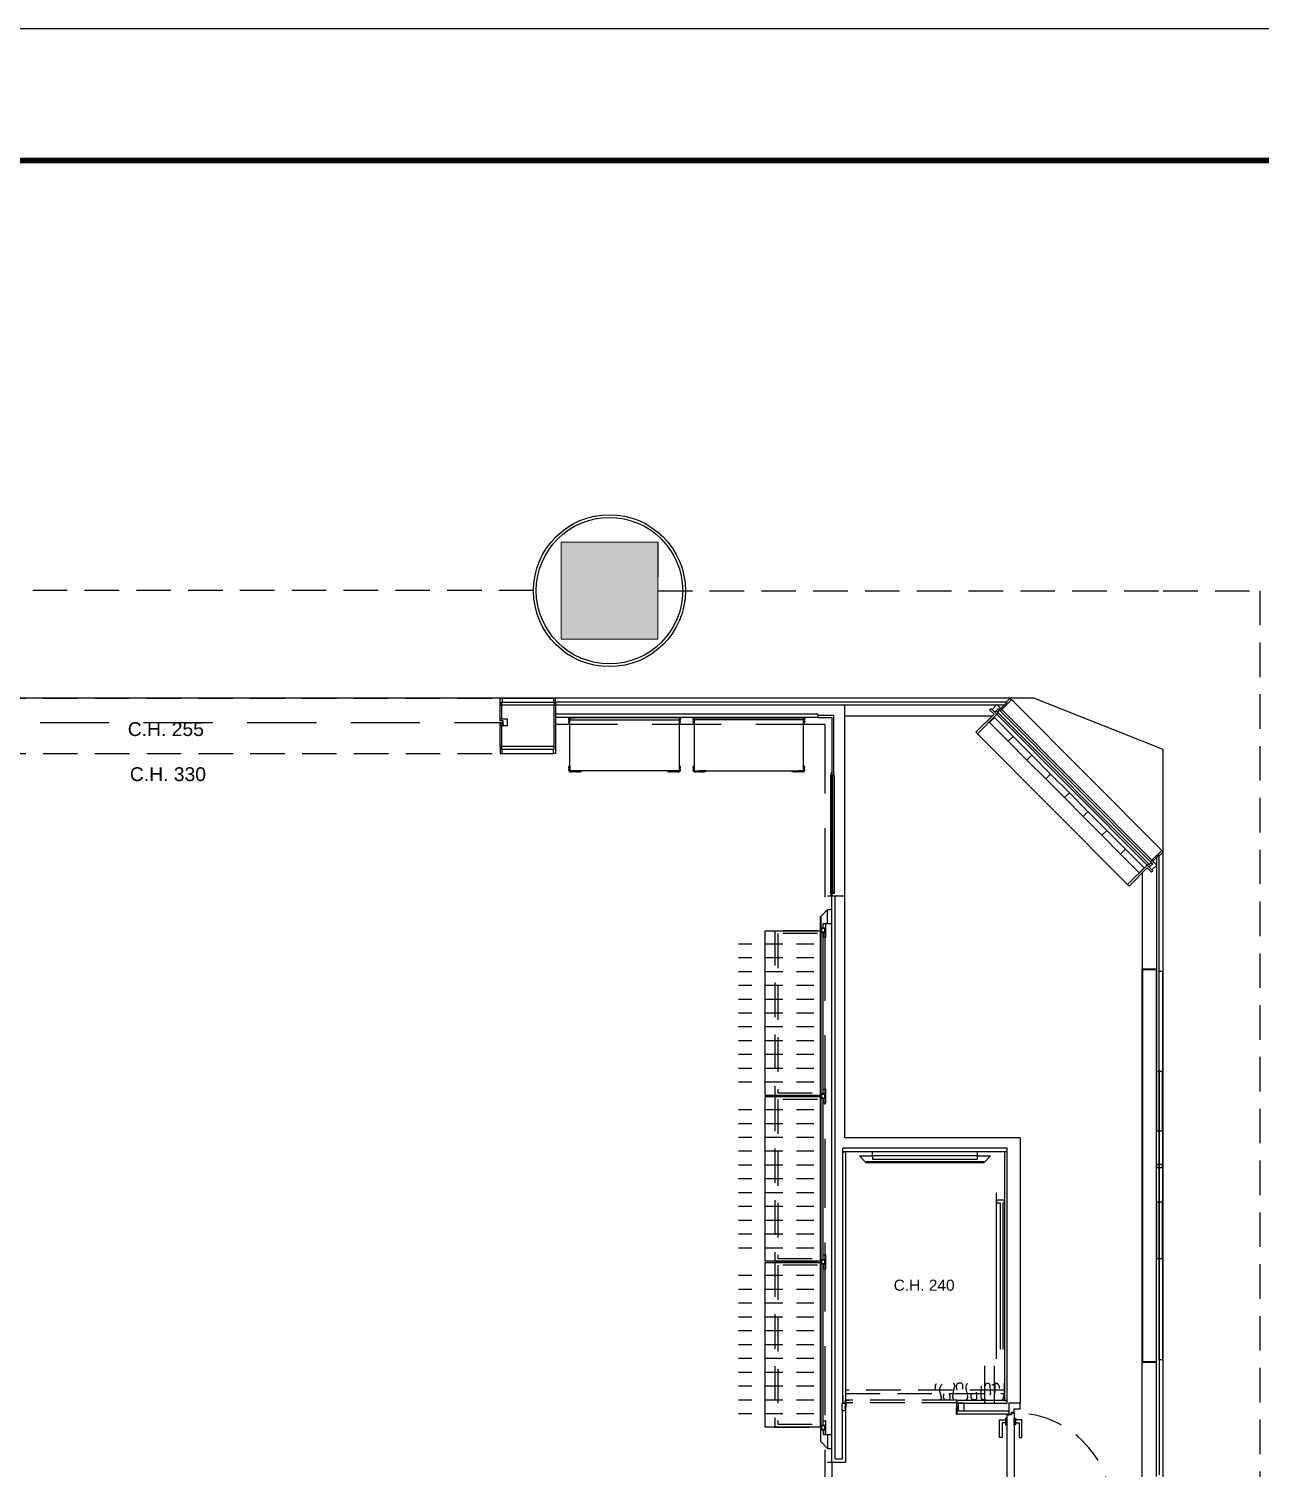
# Model space of a CAD drawing. Header units: millimetres. Extents: x 5896 to 6381, y 4295 to 4378.
# Drawn here: x 6200.44 to 6209.36, y 4367.31 to 4377.73 of the extents above; entities that cross this region are included whole.
import ezdxf

# ---------------------------------------------------------------- set-up
doc = ezdxf.new("R2010")
doc.units = ezdxf.units.MM
for name, pattern in [('HIDDEN', [0.375, 0.25, -0.125]), ('HIDDEN2', [0.1875, 0.125, -0.0625]), ('NASCOSTA', [0.375, 0.25, -0.125]), ('NASCOSTA2', [0.1875, 0.125, -0.0625]), ('PHANTOM2', [1.25, 0.625, -0.125, 0.125, -0.125, 0.125, -0.125]), ('TRATTEGGIATA', [0.75, 0.5, -0.25])]:
    doc.linetypes.add(name, pattern=pattern)
for name, color, linetype in [('A-GLAZING', 2, 'Continuous'), ('ax-arredo piani', 2, 'Continuous'), ('ax-arredo piani rossi', 1, 'Continuous'), ('ax-arredo proiezioni', 1, 'NASCOSTA'), ('ax-arredo sez', 6, 'Continuous'), ('AX-proiez vestiti', 1, 'NASCOSTA2'), ('AXlogo', 6, 'Continuous'), ('GA_X DIM', 8, 'Continuous'), ('Pareti02', 3, 'Continuous'), ('piani-rossi', 1, 'Continuous'), ('proiezioni', 2, 'NASCOSTA'), ('R-PROIEZIONI', 2, 'NASCOSTA'), ('sezioni 02', 3, 'Continuous'), ('tenda', 2, 'HIDDEN2'), ('TESTI', 3, 'Continuous'), ('Urban', 6, 'Continuous'), ('VITI', 1, 'Continuous'), ('图框', 254, 'Continuous')]:
    doc.layers.add(name, color=color, linetype=linetype)
doc.layers.add('PROIEZ-FASCIONE', color=7, linetype='TRATTEGGIATA', true_color=0xb4b08e)
doc.layers.add('R-BORDER', color=7, linetype='PHANTOM2', true_color=0xdb0000, plot=False)
doc.layers.add('R-HATCH', color=7, linetype='Continuous', lineweight=9, true_color=0xbababa)
doc.layers.add('R-WALL', color=7, linetype='Continuous', lineweight=9, true_color=0xbababa)
doc.styles.add('cart-inver', font='Arial.ttf')

# ---------------------------------------------------------------- blocks, each defined once
blk = doc.blocks.new('bullone fianco')
at = {"layer": 'VITI'}
for p, q in [((0, 0.008), (-0.003, 0.008)), ((-0.003, 0), (-0.003, 0.007)), ((0, 0.006), (-0.003, 0.006)), ((0, 0.001), (-0.003, 0.001)), ((0, -0.001), (0, 0.008)), ((0, 0.007), (0, 0.008)), ((0, 0), (0, 0.007)), ((0, 0.007), (0, 0.007)), ((0, 0), (0, -0.001)), ((0, 0), (0, 0)), ((0, -0.001), (-0.003, -0.001))]:
    blk.add_line(p, q, dxfattribs=at)
for centre, radius, start, end in [((-0.001, 0.007), 0.00209, 147.1328, 212.8672), ((0.005, 0.004), 0.00787, 163.2213, 196.7787), ((-0.001, 0), 0.00209, 147.1328, 212.8672)]:
    blk.add_arc(centre, radius, start, end, dxfattribs=at)
blk = doc.blocks.new('112')
at = {"layer": 'R-HATCH', "ltscale": 10000}
h = blk.add_hatch(color=253, dxfattribs=at)
h.dxf.hatch_style = 1
h.paths.add_polyline_path([(6103.731, 4414.014), (6104.431, 4414.014), (6104.431, 4414.714), (6103.731, 4414.714)])
h.paths.add_polyline_path([(6104.431, 4422.412), (6104.431, 4423.112), (6103.731, 4423.112), (6103.731, 4422.412)])
h.paths.add_polyline_path([(6095.331, 4422.414), (6095.331, 4423.114), (6096.031, 4423.114), (6096.031, 4422.414)])
h.paths.add_polyline_path([(6096.031, 4414.014), (6096.031, 4414.714), (6095.331, 4414.714), (6095.331, 4414.014)])
h.paths.add_polyline_path([(6096.031, 4405.613), (6096.031, 4406.313), (6095.331, 4406.313), (6095.331, 4405.613)])
h.paths.add_polyline_path([(6087.631, 4405.804), (6087.631, 4406.504), (6086.931, 4406.504), (6086.931, 4405.804)])
h.paths.add_polyline_path([(6086.931, 4414.714), (6087.631, 4414.714), (6087.631, 4414.014), (6086.931, 4414.014)])
at = {"layer": 'A-GLAZING', "color": 253}
for p, q in [((6106.88, 4421.892), (6106.896, 4421.909)), ((6106.896, 4421.909), (6106.905, 4421.9)), ((6108.008, 4420.812), (6106.921, 4421.903)), ((6106.889, 4421.883), (6106.88, 4421.892)), ((6106.886, 4421.867), (6107.973, 4420.776)), ((6106.905, 4421.9), (6106.889, 4421.883)), ((6106.903, 4421.898), (6106.891, 4421.886)), ((6106.891, 4421.886), (6106.891, 4421.883)), ((6106.891, 4421.883), (6107.989, 4420.781)), ((6106.905, 4421.898), (6106.903, 4421.898)), ((6108.003, 4420.795), (6106.905, 4421.898)), ((6107.989, 4420.781), (6107.989, 4420.781)), ((6107.989, 4420.781), (6107.991, 4420.781)), ((6107.991, 4420.781), (6108.003, 4420.793)), ((6108.003, 4420.793), (6108.003, 4420.795)), ((6108.003, 4420.795), (6108.003, 4420.795))]:
    blk.add_line(p, q, dxfattribs=at)
at = {"layer": 'A-GLAZING', "color": 253, "linetype": 'TRATTEGGIATA'}
blk.add_line((6098.459, 4421.809), (6103.312, 4421.809), dxfattribs=at)
at = {"layer": 'ax-arredo piani', "color": 253}
for p, q in [((6108.08, 4420.881), (6106.992, 4421.974)), ((6107.831, 4420.635), (6106.744, 4421.726)), ((6106.883, 4418.401), (6106.88, 4418.401)), ((6106.88, 4418.401), (6106.88, 4417.201)), ((6106.883, 4417.201), (6106.883, 4418.401)), ((6106.94, 4418.351), (6106.883, 4418.351)), ((6106.883, 4418.351), (6106.883, 4418.331)), ((6106.883, 4418.331), (6106.91, 4418.331)), ((6106.91, 4418.331), (6106.91, 4417.271)), ((6106.93, 4418.331), (6106.94, 4418.331)), ((6106.93, 4417.271), (6106.93, 4418.331)), ((6106.94, 4418.331), (6106.94, 4418.351))]:
    blk.add_line(p, q, dxfattribs=at)
at = {"layer": 'ax-arredo piani', "color": 253, "elevation": 0}
for points in [[(6104.586, 4421.458), (6104.586, 4421.458), (6103.794, 4421.458), (6103.794, 4421.458), (6103.794, 4421.458), (6103.794, 4421.827), (6104.586, 4421.827), (6104.586, 4421.458)], [(6104.694, 4421.458), (6104.694, 4421.458), (6105.486, 4421.458), (6105.486, 4421.458), (6105.486, 4421.458), (6105.486, 4421.827), (6104.694, 4421.827), (6104.694, 4421.458)], [(6103.879, 4421.455), (6103.879, 4421.458), (6103.83, 4421.458), (6103.83, 4421.455)], [(6104.501, 4421.455), (6104.501, 4421.458), (6104.55, 4421.458), (6104.55, 4421.455)], [(6104.779, 4421.455), (6104.779, 4421.458), (6104.73, 4421.458), (6104.73, 4421.455)], [(6105.401, 4421.455), (6105.401, 4421.458), (6105.45, 4421.458), (6105.45, 4421.455)], [(6105.207, 4419.108), (6105.207, 4420.3), (6105.607, 4420.3), (6105.607, 4419.108)], [(6105.207, 4417.908), (6105.207, 4419.1), (6105.607, 4419.1), (6105.607, 4417.908)], [(6105.207, 4416.708), (6105.207, 4417.9), (6105.607, 4417.9), (6105.607, 4416.708)]]:
    blk.add_lwpolyline(points, close=True, dxfattribs=at)
at = {"layer": 'ax-arredo piani rossi', "color": 253}
for p, q in [((6103.305, 4421.984), (6103.675, 4421.984)), ((6103.304, 4421.584), (6103.676, 4421.584)), ((6105.68, 4421.424), (6105.68, 4420.574))]:
    blk.add_line(p, q, dxfattribs=at)
blk.add_arc((6106.855, 4417.029), 0.015, 240.7543, 29.2457, dxfattribs=at)
at = {"layer": 'ax-arredo proiezioni', "color": 253}
for p, q in [((6106.94, 4416.976), (6105.79, 4416.976)), ((6105.79, 4416.976), (6105.79, 4416.951)), ((6105.79, 4416.951), (6106.94, 4416.951)), ((6106.94, 4416.951), (6106.94, 4416.976))]:
    blk.add_line(p, q, dxfattribs=at)
at = {"layer": 'ax-arredo proiezioni', "color": 253, "elevation": 0}
for points in [[(6105.587, 4420.3), (6105.279, 4420.3), (6105.279, 4419.108), (6105.587, 4419.108)], [(6105.587, 4420.28), (6105.299, 4420.28), (6105.299, 4419.128), (6105.587, 4419.128)], [(6105.587, 4419.1), (6105.279, 4419.1), (6105.279, 4417.908), (6105.587, 4417.908)], [(6105.587, 4419.08), (6105.299, 4419.08), (6105.299, 4417.928), (6105.587, 4417.928)], [(6105.587, 4417.9), (6105.279, 4417.9), (6105.279, 4416.708), (6105.587, 4416.708)], [(6105.587, 4417.88), (6105.299, 4417.88), (6105.299, 4416.728), (6105.587, 4416.728)]]:
    blk.add_lwpolyline(points, dxfattribs=at)
at = {"layer": 'ax-arredo sez', "color": 253}
for p, q in [((6106.833, 4421.899), (6106.844, 4421.909)), ((6106.844, 4421.909), (6106.886, 4421.867)), ((6105.59, 4421.859), (6105.59, 4421.844)), ((6105.705, 4421.859), (6105.59, 4421.859)), ((6105.59, 4421.859), (6105.59, 4421.859)), ((6105.59, 4421.844), (6105.69, 4421.844)), ((6105.69, 4421.844), (6105.69, 4421.427)), ((6105.705, 4421.427), (6105.705, 4421.859)), ((6106.734, 4421.737), (6106.865, 4421.867)), ((6106.886, 4421.867), (6106.744, 4421.726)), ((6106.868, 4421.843), (6106.832, 4421.808)), ((6106.832, 4421.808), (6106.968, 4421.672)), ((6106.865, 4421.867), (6106.833, 4421.899)), ((6107.003, 4421.707), (6106.868, 4421.843)), ((6106.744, 4421.726), (6106.734, 4421.737)), ((6106.968, 4421.672), (6107.003, 4421.707)), ((6107.003, 4421.707), (6106.968, 4421.672)), ((6107.139, 4421.571), (6107.003, 4421.707)), ((6106.968, 4421.672), (6107.103, 4421.536)), ((6107.103, 4421.536), (6107.139, 4421.571)), ((6107.139, 4421.571), (6107.103, 4421.536)), ((6107.103, 4421.536), (6107.239, 4421.4)), ((6107.274, 4421.435), (6107.139, 4421.571)), ((6105.687, 4421.427), (6105.68, 4421.427)), ((6105.68, 4421.427), (6105.68, 4421.424)), ((6105.68, 4421.424), (6105.708, 4421.424)), ((6105.69, 4421.444), (6105.687, 4421.444)), ((6105.687, 4421.444), (6105.687, 4421.427)), ((6105.69, 4421.427), (6105.69, 4421.444)), ((6105.69, 4421.427), (6105.705, 4421.427)), ((6105.708, 4421.427), (6105.69, 4421.427)), ((6105.691, 4421.424), (6105.69, 4421.423)), ((6105.69, 4421.423), (6105.69, 4420.575)), ((6105.697, 4421.424), (6105.691, 4421.424)), ((6105.698, 4421.423), (6105.697, 4421.424)), ((6105.698, 4421.424), (6105.708, 4421.424)), ((6105.698, 4420.574), (6105.698, 4421.424)), ((6105.698, 4420.575), (6105.698, 4421.423)), ((6105.708, 4421.424), (6105.708, 4421.427)), ((6105.708, 4421.424), (6105.708, 4420.574)), ((6107.239, 4421.4), (6107.274, 4421.435)), ((6107.274, 4421.435), (6107.239, 4421.4)), ((6107.239, 4421.4), (6107.374, 4421.264)), ((6107.41, 4421.299), (6107.274, 4421.435)), ((6107.374, 4421.264), (6107.41, 4421.299)), ((6107.41, 4421.299), (6107.374, 4421.264)), ((6107.545, 4421.163), (6107.41, 4421.299)), ((6107.374, 4421.264), (6107.51, 4421.128)), ((6107.545, 4421.163), (6107.51, 4421.128)), ((6107.51, 4421.128), (6107.545, 4421.163)), ((6107.51, 4421.128), (6107.645, 4420.992)), ((6107.681, 4421.027), (6107.545, 4421.163)), ((6107.681, 4421.027), (6107.645, 4420.992)), ((6107.645, 4420.992), (6107.681, 4421.027)), ((6107.645, 4420.992), (6107.781, 4420.856)), ((6107.816, 4420.891), (6107.681, 4421.027)), ((6107.816, 4420.891), (6107.781, 4420.856)), ((6107.781, 4420.856), (6107.816, 4420.891)), ((6107.952, 4420.755), (6107.816, 4420.891)), ((6107.781, 4420.856), (6107.916, 4420.72)), ((6107.973, 4420.776), (6107.831, 4420.635)), ((6107.842, 4420.624), (6107.973, 4420.755)), ((6107.916, 4420.72), (6107.952, 4420.755)), ((6108.015, 4420.734), (6107.973, 4420.776)), ((6107.973, 4420.755), (6108.004, 4420.724)), ((6108.004, 4420.724), (6108.015, 4420.734)), ((6105.68, 4420.571), (6105.68, 4420.574)), ((6105.68, 4420.574), (6105.708, 4420.574)), ((6105.687, 4420.571), (6105.68, 4420.571)), ((6105.687, 4420.554), (6105.687, 4420.571)), ((6105.69, 4420.554), (6105.687, 4420.554)), ((6105.69, 4420.575), (6105.691, 4420.574)), ((6105.708, 4420.571), (6105.69, 4420.571)), ((6105.69, 4420.571), (6105.69, 4420.554)), ((6105.691, 4420.574), (6105.697, 4420.574)), ((6105.697, 4420.574), (6105.698, 4420.575)), ((6105.708, 4420.574), (6105.698, 4420.574)), ((6105.708, 4420.574), (6105.708, 4420.571)), ((6107.831, 4420.635), (6107.842, 4420.624)), ((6107.936, 4417.176), (6107.936, 4420.025)), ((6107.936, 4420.025), (6108.041, 4420.025)), ((6107.941, 4417.181), (6107.941, 4420.02)), ((6107.941, 4420.02), (6108.041, 4420.02)), ((6105.985, 4418.671), (6105.985, 4418.701)), ((6106.745, 4418.671), (6106.745, 4418.701)), ((6105.94, 4418.621), (6105.89, 4418.671)), ((6105.89, 4418.671), (6105.985, 4418.671)), ((6106.79, 4418.629), (6105.94, 4418.629)), ((6105.94, 4418.629), (6105.94, 4418.621)), ((6105.941, 4418.628), (6105.942, 4418.629)), ((6105.941, 4418.622), (6105.941, 4418.628)), ((6105.942, 4418.621), (6105.941, 4418.622)), ((6105.942, 4418.629), (6106.788, 4418.629)), ((6106.788, 4418.621), (6105.942, 4418.621)), ((6106.745, 4418.671), (6105.985, 4418.671)), ((6105.985, 4418.671), (6105.985, 4418.647)), ((6105.985, 4418.647), (6106.745, 4418.647)), ((6106.745, 4418.647), (6106.745, 4418.671)), ((6106.745, 4418.671), (6106.84, 4418.671)), ((6106.788, 4418.629), (6106.789, 4418.628)), ((6106.789, 4418.622), (6106.788, 4418.621)), ((6106.789, 4418.628), (6106.789, 4418.622)), ((6106.84, 4418.671), (6106.79, 4418.621)), ((6106.79, 4418.621), (6106.79, 4418.629)), ((6108.041, 4417.176), (6107.936, 4417.176)), ((6108.041, 4417.181), (6107.941, 4417.181)), ((6105.79, 4416.856), (6105.79, 4416.904)), ((6105.79, 4416.904), (6105.793, 4416.904)), ((6105.793, 4416.904), (6105.793, 4416.853)), ((6106.596, 4416.904), (6106.593, 4416.904)), ((6106.593, 4416.904), (6106.593, 4416.853)), ((6106.596, 4416.856), (6106.596, 4416.904)), ((6105.787, 4416.839), (6105.787, 4416.856)), ((6105.787, 4416.856), (6105.79, 4416.856)), ((6105.79, 4416.839), (6105.787, 4416.839)), ((6105.793, 4416.853), (6105.79, 4416.853)), ((6105.79, 4416.853), (6105.79, 4416.839)), ((6105.793, 4416.848), (6105.79, 4416.848)), ((6105.79, 4416.848), (6105.79, 4416.798)), ((6105.79, 4416.798), (6105.793, 4416.798)), ((6105.793, 4416.798), (6105.793, 4416.848)), ((6106.593, 4416.853), (6106.596, 4416.853)), ((6106.593, 4416.848), (6106.596, 4416.848)), ((6106.593, 4416.798), (6106.593, 4416.848)), ((6106.596, 4416.798), (6106.593, 4416.798)), ((6106.599, 4416.856), (6106.596, 4416.856)), ((6106.596, 4416.853), (6106.596, 4416.839)), ((6106.596, 4416.848), (6106.596, 4416.798)), ((6106.596, 4416.839), (6106.599, 4416.839)), ((6106.599, 4416.839), (6106.599, 4416.856))]:
    blk.add_line(p, q, dxfattribs=at)
at = {"layer": 'ax-arredo sez', "color": 253, "elevation": 0}
for points in [[(6103.83, 4421.841), (6103.83, 4421.844), (6103.79, 4421.844), (6103.79, 4421.804), (6103.793, 4421.804), (6103.793, 4421.841), (6103.83, 4421.841)], [(6104.55, 4421.841), (6104.55, 4421.844), (6104.59, 4421.844), (6104.59, 4421.804), (6104.587, 4421.804), (6104.587, 4421.841), (6104.55, 4421.841)], [(6104.73, 4421.841), (6104.73, 4421.844), (6104.69, 4421.844), (6104.69, 4421.804), (6104.693, 4421.804), (6104.693, 4421.841), (6104.73, 4421.841)], [(6105.45, 4421.841), (6105.45, 4421.844), (6105.49, 4421.844), (6105.49, 4421.804), (6105.487, 4421.804), (6105.487, 4421.841), (6105.45, 4421.841)], [(6103.83, 4421.457), (6103.83, 4421.454), (6103.79, 4421.454), (6103.79, 4421.494), (6103.793, 4421.494), (6103.793, 4421.457), (6103.83, 4421.457)], [(6104.55, 4421.457), (6104.55, 4421.454), (6104.59, 4421.454), (6104.59, 4421.494), (6104.587, 4421.494), (6104.587, 4421.457), (6104.55, 4421.457)], [(6104.73, 4421.457), (6104.73, 4421.454), (6104.69, 4421.454), (6104.69, 4421.494), (6104.693, 4421.494), (6104.693, 4421.457), (6104.73, 4421.457)], [(6105.45, 4421.457), (6105.45, 4421.454), (6105.49, 4421.454), (6105.49, 4421.494), (6105.487, 4421.494), (6105.487, 4421.457), (6105.45, 4421.457)], [(6105.66, 4420.454), (6105.61, 4420.404), (6105.61, 4420.308), (6105.614, 4420.308), (6105.614, 4420.319), (6105.629, 4420.319), (6105.629, 4420.354), (6105.66, 4420.354), (6105.66, 4420.454), (6105.66, 4420.454)], [(6105.614, 4419.119), (6105.629, 4419.119), (6105.629, 4420.289), (6105.614, 4420.289), (6105.614, 4420.3), (6105.61, 4420.3), (6105.61, 4419.108), (6105.614, 4419.108), (6105.614, 4419.119)], [(6105.614, 4417.919), (6105.629, 4417.919), (6105.629, 4419.089), (6105.614, 4419.089), (6105.614, 4419.1), (6105.61, 4419.1), (6105.61, 4417.908), (6105.614, 4417.908), (6105.614, 4417.919)], [(6105.614, 4416.719), (6105.629, 4416.719), (6105.629, 4417.889), (6105.614, 4417.889), (6105.614, 4417.9), (6105.61, 4417.9), (6105.61, 4416.708), (6105.614, 4416.708), (6105.614, 4416.719)], [(6105.66, 4416.554), (6105.61, 4416.604), (6105.61, 4416.7), (6105.614, 4416.7), (6105.614, 4416.689), (6105.629, 4416.689), (6105.629, 4416.654), (6105.66, 4416.654), (6105.66, 4416.554), (6105.66, 4416.554)]]:
    blk.add_lwpolyline(points, dxfattribs=at)
for points in [[(6104.587, 4421.828), (6104.587, 4421.841), (6103.793, 4421.841), (6103.793, 4421.828)], [(6104.693, 4421.828), (6104.693, 4421.841), (6105.487, 4421.841), (6105.487, 4421.828)], [(6105.61, 4420.404), (6105.61, 4420.308), (6105.609, 4420.308), (6105.609, 4420.404)], [(6105.644, 4420.354), (6105.644, 4420.319), (6105.629, 4420.319), (6105.629, 4420.354)], [(6105.644, 4420.354), (6105.644, 4420.254), (6105.647, 4420.254), (6105.647, 4420.354)], [(6105.61, 4419.108), (6105.61, 4420.3), (6105.609, 4420.3), (6105.609, 4419.108)], [(6105.614, 4420.319), (6105.614, 4420.289), (6105.644, 4420.289), (6105.644, 4420.319)], [(6105.617, 4420.316), (6105.617, 4420.292), (6105.641, 4420.292), (6105.641, 4420.316)], [(6105.629, 4420.289), (6105.629, 4420.254), (6105.644, 4420.254), (6105.644, 4420.289)], [(6105.61, 4417.908), (6105.61, 4419.1), (6105.609, 4419.1), (6105.609, 4417.908)], [(6105.614, 4419.119), (6105.614, 4419.089), (6105.644, 4419.089), (6105.644, 4419.119)], [(6105.617, 4419.116), (6105.617, 4419.092), (6105.641, 4419.092), (6105.641, 4419.116)], [(6105.644, 4419.154), (6105.644, 4419.119), (6105.629, 4419.119), (6105.629, 4419.154)], [(6105.629, 4419.089), (6105.629, 4419.054), (6105.644, 4419.054), (6105.644, 4419.089)], [(6105.644, 4419.154), (6105.644, 4419.054), (6105.647, 4419.054), (6105.647, 4419.154)], [(6105.644, 4417.954), (6105.644, 4417.919), (6105.629, 4417.919), (6105.629, 4417.954)], [(6105.644, 4417.954), (6105.644, 4417.854), (6105.647, 4417.854), (6105.647, 4417.954)], [(6105.61, 4416.708), (6105.61, 4417.9), (6105.609, 4417.9), (6105.609, 4416.708)], [(6105.614, 4417.919), (6105.614, 4417.889), (6105.644, 4417.889), (6105.644, 4417.919)], [(6105.617, 4417.916), (6105.617, 4417.892), (6105.641, 4417.892), (6105.641, 4417.916)], [(6105.629, 4417.889), (6105.629, 4417.854), (6105.644, 4417.854), (6105.644, 4417.889)], [(6105.61, 4416.604), (6105.61, 4416.7), (6105.609, 4416.7), (6105.609, 4416.604)], [(6105.614, 4416.719), (6105.614, 4416.689), (6105.644, 4416.689), (6105.644, 4416.719)], [(6105.617, 4416.716), (6105.617, 4416.692), (6105.641, 4416.692), (6105.641, 4416.716)], [(6105.644, 4416.754), (6105.644, 4416.719), (6105.629, 4416.719), (6105.629, 4416.754)], [(6105.644, 4416.754), (6105.644, 4416.654), (6105.647, 4416.654), (6105.647, 4416.754)], [(6105.629, 4416.689), (6105.629, 4416.654), (6105.644, 4416.654), (6105.644, 4416.689)]]:
    blk.add_lwpolyline(points, close=True, dxfattribs=at)
at = {"layer": 'AX-proiez vestiti', "color": 253}
for p, q in [((6105.561, 4420.204), (6105.016, 4420.204)), ((6105.561, 4420.104), (6105.016, 4420.104)), ((6105.561, 4420.004), (6105.016, 4420.004)), ((6105.561, 4419.904), (6105.016, 4419.904)), ((6105.561, 4419.804), (6105.016, 4419.804)), ((6105.561, 4419.704), (6105.016, 4419.704)), ((6105.561, 4419.604), (6105.016, 4419.604)), ((6105.561, 4419.504), (6105.016, 4419.504)), ((6105.561, 4419.404), (6105.016, 4419.404)), ((6105.561, 4419.304), (6105.016, 4419.304)), ((6105.561, 4419.204), (6105.016, 4419.204)), ((6105.561, 4419.004), (6105.016, 4419.004)), ((6105.561, 4418.904), (6105.016, 4418.904)), ((6105.561, 4418.804), (6105.016, 4418.804)), ((6105.561, 4418.704), (6105.016, 4418.704)), ((6105.561, 4418.604), (6105.016, 4418.604)), ((6105.561, 4418.504), (6105.016, 4418.504)), ((6105.561, 4418.404), (6105.016, 4418.404)), ((6105.561, 4418.304), (6105.016, 4418.304)), ((6105.561, 4418.204), (6105.016, 4418.204)), ((6105.561, 4418.104), (6105.016, 4418.104)), ((6105.561, 4418.004), (6105.016, 4418.004)), ((6105.561, 4417.804), (6105.016, 4417.804)), ((6105.561, 4417.704), (6105.016, 4417.704)), ((6105.561, 4417.604), (6105.016, 4417.604)), ((6105.561, 4417.504), (6105.016, 4417.504)), ((6105.561, 4417.404), (6105.016, 4417.404)), ((6105.561, 4417.304), (6105.016, 4417.304)), ((6105.561, 4417.204), (6105.016, 4417.204)), ((6105.561, 4417.104), (6105.016, 4417.104)), ((6105.561, 4417.004), (6105.016, 4417.004)), ((6105.561, 4416.904), (6105.016, 4416.904)), ((6105.561, 4416.804), (6105.016, 4416.804))]:
    blk.add_line(p, q, dxfattribs=at)
at = {"layer": 'AXlogo', "color": 253}
for p, q in [((6108.06, 4417.195), (6108.06, 4420.008)), ((6108.06, 4420.008), (6108.085, 4420.008)), ((6108.085, 4420.008), (6108.085, 4417.195)), ((6108.085, 4417.195), (6108.06, 4417.195))]:
    blk.add_line(p, q, dxfattribs=at)
at = {"layer": 'DEFPOINTS', "color": 253}
for p, q in [((6105.66, 4420.554), (6105.69, 4420.554)), ((6105.66, 4420.454), (6105.69, 4420.454)), ((6105.66, 4420.354), (6105.69, 4420.354)), ((6105.66, 4416.654), (6105.69, 4416.654)), ((6105.66, 4416.554), (6105.69, 4416.554)), ((6105.66, 4416.454), (6105.69, 4416.454))]:
    blk.add_line(p, q, dxfattribs=at)
at = {"layer": 'Pareti02', "color": 253}
for p, q in [((6105.785, 4421.855), (6105.785, 4421.935)), ((6105.59, 4421.869), (6103.69, 4421.869)), ((6105.59, 4421.844), (6103.69, 4421.844)), ((6105.59, 4421.869), (6105.59, 4421.844)), ((6105.785, 4418.801), (6105.785, 4421.855)), ((6105.785, 4421.855), (6106.852, 4421.855)), ((6105.69, 4416.454), (6105.69, 4420.75)), ((6107.936, 4420.718), (6107.936, 4420.025)), ((6105.69, 4420.177), (6105.69, 4420.554)), ((6105.69, 4420.554), (6105.785, 4420.554)), ((6105.715, 4416.479), (6105.715, 4420.554)), ((6107.054, 4418.801), (6105.785, 4418.801)), ((6107.054, 4418.801), (6107.054, 4416.881)), ((6106.959, 4418.726), (6105.771, 4418.726)), ((6105.771, 4418.701), (6105.771, 4418.726)), ((6106.959, 4418.701), (6105.771, 4418.701)), ((6106.959, 4418.701), (6106.959, 4418.726)), ((6106.795, 4417.151), (6106.795, 4416.881)), ((6106.865, 4417.151), (6106.865, 4416.881)), ((6107.936, 4416.326), (6107.936, 4417.176)), ((6105.771, 4416.939), (6105.771, 4416.882)), ((6105.765, 4416.826), (6105.765, 4416.479)), ((6105.79, 4416.826), (6105.79, 4416.454)), ((6106.596, 4416.826), (6106.971, 4416.826)), ((6106.959, 4416.801), (6106.596, 4416.801)), ((6106.782, 4416.801), (6106.77, 4416.801)), ((6106.782, 4416.801), (6106.77, 4416.801)), ((6106.971, 4416.801), (6106.959, 4416.801)), ((6105.69, 4416.454), (6105.79, 4416.454)), ((6105.715, 4416.479), (6105.765, 4416.479))]:
    blk.add_line(p, q, dxfattribs=at)
at = {"layer": 'piani-rossi', "color": 253}
for p, q in [((6106.905, 4416.633), (6106.905, 4416.76)), ((6106.905, 4416.76), (6106.949, 4416.76)), ((6106.923, 4416.738), (6106.923, 4416.633)), ((6106.949, 4416.738), (6106.923, 4416.738)), ((6106.949, 4416.772), (6106.949, 4416.725)), ((6106.959, 4416.772), (6106.949, 4416.772)), ((6106.949, 4416.76), (6106.949, 4416.738)), ((6106.949, 4416.725), (6106.959, 4416.725)), ((6106.959, 4416.725), (6106.959, 4416.772)), ((6107.011, 4416.725), (6107.011, 4416.772)), ((6107.011, 4416.772), (6107.021, 4416.772)), ((6107.021, 4416.725), (6107.011, 4416.725)), ((6107.021, 4416.772), (6107.021, 4416.725)), ((6107.065, 4416.76), (6107.021, 4416.76)), ((6107.021, 4416.76), (6107.021, 4416.738)), ((6107.021, 4416.738), (6107.047, 4416.738)), ((6107.047, 4416.738), (6107.047, 4416.633)), ((6107.065, 4416.633), (6107.065, 4416.76)), ((6106.923, 4416.633), (6106.905, 4416.633)), ((6107.047, 4416.633), (6107.065, 4416.633))]:
    blk.add_line(p, q, dxfattribs=at)
at = {"layer": 'PROIEZ-FASCIONE', "color": 253}
for q in [(6103.69, 4421.794), (6105.64, 4415.444)]:
    blk.add_line((6105.64, 4421.794), q, dxfattribs=at)
at = {"layer": 'proiezioni', "color": 253}
for p, q in [((6098.48, 4421.984), (6103.291, 4421.984)), ((6098.481, 4421.584), (6103.29, 4421.584)), ((6106.593, 4416.904), (6105.793, 4416.904)), ((6105.793, 4416.904), (6105.816, 4416.904)), ((6106.593, 4416.884), (6105.793, 4416.884)), ((6105.793, 4416.884), (6105.816, 4416.884)), ((6105.69, 4416.454), (6105.69, 4415.654))]:
    blk.add_line(p, q, dxfattribs=at)
blk.add_arc((6107.011, 4416.106), 0.705, 0, 91.4632, dxfattribs=at)
at = {"layer": 'R-BORDER', "color": 253, "ltscale": 10000}
for p, q in [((6107.154, 4421.984), (6095.981, 4421.984)), ((6108.09, 4421.612), (6107.154, 4421.984)), ((6108.09, 4416.329), (6108.09, 4421.612))]:
    blk.add_line(p, q, dxfattribs=at)
at = {"layer": 'R-PROIEZIONI', "color": 253}
for p, q in [((6104.431, 4423.112), (6104.431, 4422.762)), ((6104.431, 4422.762), (6108.09, 4422.762)), ((6108.09, 4422.762), (6108.79, 4422.762)), ((6108.79, 4422.762), (6108.79, 4402.189))]:
    blk.add_line(p, q, dxfattribs=at)
at = {"layer": 'R-PROIEZIONI', "color": 253, "linetype": 'HIDDEN'}
blk.add_line((6103.531, 4422.764), (6097.236, 4422.764), dxfattribs=at)
at = {"layer": 'R-WALL', "color": 253, "ltscale": 10000}
for p, q in [((6104.431, 4423.112), (6103.731, 4423.112)), ((6103.731, 4423.112), (6103.731, 4422.412)), ((6104.431, 4422.412), (6104.431, 4423.112)), ((6103.731, 4422.412), (6104.431, 4422.412))]:
    blk.add_line(p, q, dxfattribs=at)
at = {"layer": 'sezioni 02', "color": 253}
for p, q in [((6103.29, 4421.935), (6103.29, 4421.984)), ((6103.29, 4421.984), (6103.305, 4421.984)), ((6103.291, 4421.934), (6103.29, 4421.935)), ((6103.29, 4421.82), (6103.29, 4421.934)), ((6103.29, 4421.934), (6103.3, 4421.934)), ((6103.3, 4421.934), (6103.291, 4421.934)), ((6103.305, 4421.954), (6103.3, 4421.954)), ((6103.3, 4421.954), (6103.3, 4421.934)), ((6103.3, 4421.954), (6103.68, 4421.954)), ((6103.3, 4421.934), (6103.3, 4421.954)), ((6103.3, 4421.934), (6103.3, 4421.834)), ((6103.68, 4421.934), (6103.3, 4421.934)), ((6103.305, 4421.984), (6103.305, 4421.954)), ((6103.69, 4421.984), (6103.675, 4421.984)), ((6103.675, 4421.984), (6103.675, 4421.954)), ((6103.675, 4421.954), (6103.68, 4421.954)), ((6103.68, 4421.954), (6103.68, 4421.934)), ((6103.68, 4421.954), (6103.68, 4421.934)), ((6103.68, 4421.934), (6103.69, 4421.934)), ((6103.68, 4421.934), (6103.69, 4421.934)), ((6103.68, 4421.614), (6103.68, 4421.934)), ((6103.69, 4421.954), (6103.69, 4421.984)), ((6103.69, 4421.934), (6103.69, 4421.954)), ((6103.69, 4421.954), (6103.69, 4421.954)), ((6103.69, 4421.934), (6103.69, 4421.584)), ((6106.886, 4421.938), (6106.851, 4421.903)), ((6106.851, 4421.903), (6106.87, 4421.883)), ((6106.87, 4421.883), (6106.896, 4421.909)), ((6106.921, 4421.903), (6106.886, 4421.938)), ((6106.896, 4421.909), (6106.912, 4421.893)), ((6106.912, 4421.893), (6106.921, 4421.903)), ((6106.959, 4421.954), (6106.914, 4421.91)), ((6106.914, 4421.91), (6106.921, 4421.903)), ((6106.921, 4421.903), (6106.992, 4421.973)), ((6106.982, 4421.984), (6106.952, 4421.954)), ((6106.952, 4421.954), (6106.959, 4421.954)), ((6106.992, 4421.973), (6106.982, 4421.984)), ((6103.29, 4421.82), (6103.29, 4421.834)), ((6103.29, 4421.834), (6103.34, 4421.834)), ((6103.312, 4421.82), (6103.29, 4421.82)), ((6103.29, 4421.634), (6103.29, 4421.797)), ((6103.29, 4421.797), (6103.312, 4421.797)), ((6103.29, 4421.784), (6103.29, 4421.797)), ((6103.312, 4421.784), (6103.312, 4421.82)), ((6103.312, 4421.797), (6103.312, 4421.784)), ((6103.34, 4421.834), (6103.34, 4421.784)), ((6106.88, 4421.892), (6106.87, 4421.883)), ((6106.87, 4421.883), (6106.886, 4421.867)), ((6106.895, 4421.877), (6106.88, 4421.892)), ((6106.886, 4421.867), (6106.895, 4421.877)), ((6103.312, 4421.784), (6103.29, 4421.784)), ((6103.3, 4421.784), (6103.3, 4421.634)), ((6103.34, 4421.784), (6103.312, 4421.784)), ((6103.3, 4421.634), (6103.29, 4421.634)), ((6103.291, 4421.634), (6103.29, 4421.633)), ((6103.29, 4421.633), (6103.29, 4421.584)), ((6103.3, 4421.634), (6103.291, 4421.634)), ((6103.3, 4421.614), (6103.3, 4421.634)), ((6103.68, 4421.634), (6103.3, 4421.634)), ((6103.3, 4421.634), (6103.3, 4421.614)), ((6103.305, 4421.614), (6103.3, 4421.614)), ((6103.3, 4421.614), (6103.68, 4421.614)), ((6103.305, 4421.584), (6103.305, 4421.614)), ((6103.675, 4421.584), (6103.675, 4421.614)), ((6103.675, 4421.614), (6103.68, 4421.614)), ((6103.68, 4421.614), (6103.68, 4421.634)), ((6103.29, 4421.584), (6103.305, 4421.584)), ((6103.69, 4421.584), (6103.675, 4421.584)), ((6108.008, 4420.812), (6108.079, 4420.882)), ((6108.09, 4420.871), (6108.06, 4420.842)), ((6108.079, 4420.882), (6108.09, 4420.871)), ((6107.973, 4420.776), (6107.982, 4420.786)), ((6107.988, 4420.761), (6107.973, 4420.776)), ((6107.982, 4420.786), (6107.998, 4420.77)), ((6107.988, 4420.761), (6108.014, 4420.786)), ((6107.998, 4420.77), (6107.988, 4420.761)), ((6108.008, 4420.741), (6107.988, 4420.761)), ((6107.999, 4420.802), (6108.008, 4420.812)), ((6108.014, 4420.786), (6107.999, 4420.802)), ((6108.015, 4420.804), (6108.008, 4420.812)), ((6108.008, 4420.812), (6108.044, 4420.776)), ((6108.044, 4420.776), (6108.008, 4420.741)), ((6108.06, 4420.849), (6108.015, 4420.804)), ((6108.06, 4420.842), (6108.06, 4420.849)), ((6108.085, 4419.282), (6108.041, 4419.282)), ((6108.041, 4419.282), (6108.041, 4418.852)), ((6108.085, 4418.852), (6108.085, 4419.282)), ((6108.041, 4418.852), (6108.085, 4418.852)), ((6108.085, 4418.609), (6108.041, 4418.609)), ((6108.041, 4418.609), (6108.041, 4418.587)), ((6108.041, 4418.587), (6108.085, 4418.587)), ((6108.085, 4418.587), (6108.085, 4418.609)), ((6108.085, 4418.335), (6108.041, 4418.335)), ((6108.041, 4418.335), (6108.041, 4417.928)), ((6108.085, 4417.928), (6108.085, 4418.335)), ((6108.041, 4417.928), (6108.085, 4417.928)), ((6105.765, 4416.882), (6105.79, 4416.882)), ((6105.765, 4416.826), (6105.765, 4416.882)), ((6105.79, 4416.826), (6105.765, 4416.826)), ((6105.79, 4416.882), (6105.79, 4416.826)), ((6106.649, 4416.882), (6106.606, 4416.882)), ((6106.606, 4416.882), (6106.606, 4416.826)), ((6106.606, 4416.826), (6106.649, 4416.826)), ((6106.649, 4416.826), (6106.649, 4416.882)), ((6107.054, 4416.881), (6106.971, 4416.881)), ((6106.971, 4416.881), (6106.971, 4416.801)), ((6106.971, 4416.801), (6106.991, 4416.803)), ((6106.971, 4416.801), (6106.971, 4416.801)), ((6106.971, 4416.801), (6106.971, 4416.801)), ((6106.971, 4416.796), (6106.993, 4416.798)), ((6106.991, 4416.803), (6106.991, 4416.816)), ((6106.991, 4416.816), (6107.011, 4416.816)), ((6106.993, 4416.798), (6106.993, 4416.811)), ((6106.993, 4416.811), (6107.011, 4416.811)), ((6107.011, 4416.841), (6107.054, 4416.841)), ((6107.011, 4416.816), (6107.011, 4416.841)), ((6107.011, 4416.811), (6107.011, 4416.106)), ((6107.054, 4416.841), (6107.054, 4416.881)), ((6106.959, 4416.796), (6106.971, 4416.796)), ((6106.959, 4416.106), (6106.959, 4416.796))]:
    blk.add_line(p, q, dxfattribs=at)
at = {"layer": 'tenda', "color": 253}
blk.add_spline([(6106.936, 4417.024), (6106.929, 4416.912), (6106.926, 4416.906), (6106.908, 4416.907), (6106.902, 4416.961), (6106.897, 4417.015), (6106.886, 4417.023), (6106.876, 4417.021), (6106.871, 4416.987), (6106.869, 4416.939), (6106.864, 4416.904), (6106.843, 4416.912), (6106.84, 4416.946), (6106.838, 4416.989), (6106.828, 4417.023), (6106.808, 4417.021), (6106.805, 4416.977), (6106.801, 4416.911), (6106.781, 4416.907), (6106.771, 4416.934), (6106.772, 4416.968), (6106.764, 4417.019), (6106.751, 4417.022), (6106.738, 4416.941), (6106.731, 4416.906), (6106.709, 4416.907), (6106.699, 4416.947), (6106.702, 4416.996), (6106.694, 4417.023), (6106.672, 4417.02), (6106.67, 4416.949), (6106.665, 4416.907), (6106.644, 4416.906), (6106.632, 4416.942), (6106.637, 4416.981), (6106.631, 4417.024), (6106.602, 4417.023), (6106.602, 4416.953), (6106.599, 4416.906), (6106.577, 4416.906), (6106.569, 4416.95), (6106.574, 4416.976), (6106.575, 4417.021), (6106.546, 4417.024), (6106.536, 4416.985), (6106.541, 4416.945), (6106.543, 4416.91), (6106.516, 4416.903), (6106.503, 4416.913), (6106.504, 4416.951), (6106.515, 4416.986), (6106.512, 4417.017), (6106.506, 4417.024), (6106.472, 4416.99), (6106.476, 4416.947), (6106.476, 4416.906), (6106.454, 4416.904), (6106.441, 4416.928), (6106.44, 4416.966), (6106.44, 4416.994), (6106.447, 4417.02), (6106.449, 4417.022)], degree=3, dxfattribs=at)
at = {"layer": 'Urban', "color": 253}
for p, q in [((6105.51, 4421.954), (6103.69, 4421.954)), ((6103.69, 4421.954), (6103.69, 4421.935)), ((6103.69, 4421.935), (6105.529, 4421.935)), ((6106.959, 4421.954), (6105.51, 4421.954)), ((6105.529, 4421.935), (6106.94, 4421.935)), ((6108.041, 4420.83), (6108.041, 4419.295)), ((6108.06, 4419.295), (6108.06, 4420.849)), ((6108.038, 4420.02), (6108.038, 4417.181)), ((6108.041, 4420.02), (6108.038, 4420.02)), ((6108.041, 4417.181), (6108.041, 4420.02)), ((6108.041, 4416.351), (6108.041, 4419.295)), ((6108.06, 4419.295), (6108.06, 4416.363)), ((6105.771, 4418.701), (6105.79, 4418.701)), ((6105.771, 4416.882), (6105.771, 4418.701)), ((6105.79, 4418.701), (6105.79, 4416.882)), ((6106.959, 4418.701), (6106.94, 4418.701)), ((6106.94, 4418.701), (6106.94, 4416.901)), ((6106.959, 4416.901), (6106.959, 4418.701)), ((6108.038, 4417.181), (6108.041, 4417.181)), ((6105.771, 4416.882), (6105.771, 4416.939)), ((6105.79, 4416.939), (6105.79, 4416.882)), ((6106.959, 4416.901), (6106.596, 4416.901)), ((6106.596, 4416.901), (6106.596, 4416.882)), ((6106.94, 4416.901), (6106.959, 4416.901)), ((6106.959, 4416.882), (6106.959, 4416.901)), ((6105.79, 4416.882), (6105.771, 4416.882)), ((6105.79, 4416.882), (6105.771, 4416.882)), ((6106.596, 4416.882), (6106.959, 4416.882))]:
    blk.add_line(p, q, dxfattribs=at)
for radius in [0.55, 0.53]:
    blk.add_circle((6104.081, 4422.762), radius, dxfattribs=at)
at = {"layer": 'VITI', "color": 253, "elevation": 0}
for points in [[(6103.789, 4421.804), (6103.79, 4421.804), (6103.79, 4421.844), (6103.789, 4421.844)], [(6104.59, 4421.804), (6104.591, 4421.804), (6104.591, 4421.844), (6104.59, 4421.844)], [(6104.69, 4421.804), (6104.689, 4421.804), (6104.689, 4421.844), (6104.69, 4421.844)], [(6105.491, 4421.804), (6105.49, 4421.804), (6105.49, 4421.844), (6105.491, 4421.844)]]:
    blk.add_lwpolyline(points, close=True, dxfattribs=at)
for points in [[(6103.79, 4421.494), (6103.789, 4421.494), (6103.789, 4421.453), (6103.879, 4421.453), (6103.879, 4421.454), (6103.79, 4421.454), (6103.79, 4421.494)], [(6104.59, 4421.494), (6104.591, 4421.494), (6104.591, 4421.453), (6104.501, 4421.453), (6104.501, 4421.454), (6104.59, 4421.454), (6104.59, 4421.494)], [(6104.69, 4421.494), (6104.689, 4421.494), (6104.689, 4421.453), (6104.779, 4421.453), (6104.779, 4421.454), (6104.69, 4421.454), (6104.69, 4421.494)], [(6105.49, 4421.494), (6105.491, 4421.494), (6105.491, 4421.453), (6105.401, 4421.453), (6105.401, 4421.454), (6105.49, 4421.454), (6105.49, 4421.494)]]:
    blk.add_lwpolyline(points, dxfattribs=at)
at = {"layer": 'VITI', "color": 253, "extrusion": (0, 0, -1), "zscale": -1}
for p, rotation in [((-6103.789, 4421.838), 180), ((-6103.789, 4421.818), 180), ((-6104.517, 4421.453), 90), ((-6104.537, 4421.453), 90), ((-6104.557, 4421.453), 90), ((-6104.577, 4421.453), 90)]:
    blk.add_blockref('bullone fianco', p, dxfattribs=dict(at, rotation=rotation))
at = {"layer": 'VITI', "color": 253}
for p, rotation in [((6104.591, 4421.838), 180), ((6105.491, 4421.838), 180), ((6105.491, 4421.818), 180), ((6103.803, 4421.453), 90), ((6103.823, 4421.453), 90), ((6103.843, 4421.453), 90), ((6103.863, 4421.453), 90), ((6104.703, 4421.453), 90), ((6104.723, 4421.453), 90), ((6104.743, 4421.453), 90), ((6104.763, 4421.453), 90)]:
    blk.add_blockref('bullone fianco', p, dxfattribs=dict(at, rotation=rotation))
at = {"layer": 'VITI', "color": 253, "extrusion": (0, 0, -1), "zscale": -1}
for p in [(-6104.591, 4421.811), (-6104.591, 4421.48), (-6104.591, 4421.46)]:
    blk.add_blockref('bullone fianco', p, dxfattribs=at)
at = {"layer": 'VITI', "color": 253, "xscale": -1}
for p, rotation in [((6104.689, 4421.838), 180), ((6105.417, 4421.453), 270), ((6105.437, 4421.453), 270), ((6105.457, 4421.453), 270), ((6105.477, 4421.453), 270)]:
    blk.add_blockref('bullone fianco', p, dxfattribs=dict(at, rotation=rotation))
at = {"layer": 'VITI', "color": 253}
for p in [(6104.689, 4421.811), (6103.789, 4421.48), (6104.689, 4421.48), (6103.789, 4421.46), (6104.689, 4421.46)]:
    blk.add_blockref('bullone fianco', p, dxfattribs=at)
at = {"layer": 'VITI', "color": 253, "xscale": -1}
for p in [(6105.491, 4421.48), (6105.491, 4421.46)]:
    blk.add_blockref('bullone fianco', p, dxfattribs=at)
blk = doc.blocks.new('tukuang')
at = {"layer": '图框'}
blk.add_lwpolyline([(0, 0), (4200, 0), (4200, 2969.7), (0, 2969.7)], close=True, dxfattribs=at)
at = {"layer": '图框', "const_width": 4.24}
blk.add_lwpolyline([(212.1, 2870.7), (4101, 2870.7), (4101, 99), (212.1, 99)], close=True, dxfattribs=at)

msp = doc.modelspace()

# ---------------------------------------------------------------- block references
msp.add_blockref('112', (100.566, -49.103))
at = {"layer": 'GA_X DIM', "xscale": 0.009635294117647079, "yscale": 0.009635294117647079, "zscale": 0.009635294117647079}
msp.add_blockref('tukuang', (6178.831, 4349.112), dxfattribs=at)

# ---------------------------------------------------------------- texts
at = {"layer": 'TESTI', "style": 'cart-inver'}
for s, insert, char_height, width, attachment_point in [('C.H. 255', (6201.16, 4372.707), 0.1, 0.81214, 1), ('C.H. 330', (6201.175, 4372.381), 0.1, 0.81214, 1), ('\\pi0.36429;C.H. 240', (6206.34, 4368.591), 0.08, 1.15751, 7)]:
    msp.add_mtext(s, dxfattribs=dict(at, insert=insert, char_height=char_height, width=width, attachment_point=attachment_point))

doc.saveas('drawing.dxf')
